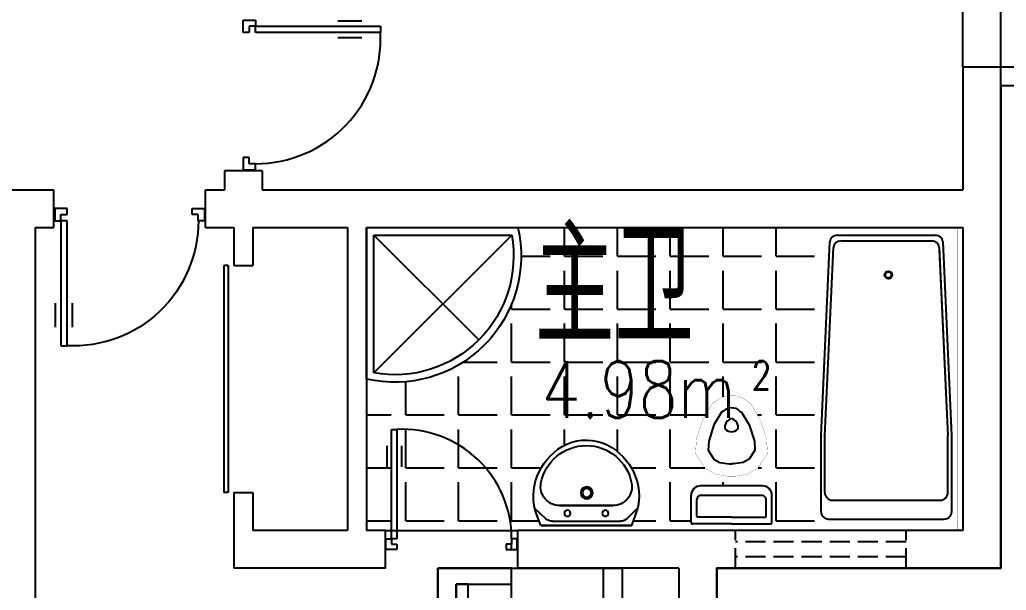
# Model space of a CAD drawing. Header units: millimetres. Extents: x 630 to 33459, y 325 to 36927.
# Drawn here: x 22464 to 27674, y 13080 to 16094 of the extents above; entities that cross this region are included whole.
import ezdxf
from ezdxf.enums import TextEntityAlignment as Align

# ---------------------------------------------------------------- set-up
doc = ezdxf.new("R2010")
doc.units = ezdxf.units.MM
doc.linetypes.add('DASH', pattern=[0.35, 0.25, -0.1])
for name, color, linetype in [('3', 7, 'Continuous'), ('JJ', 8, 'Continuous'), ('PUB_TEXT', 7, 'Continuous'), ('PUB_WINDW', 7, 'Continuous'), ('T', 7, 'Continuous'), ('TC', 8, 'Continuous'), ('WALL', 255, 'Continuous'), ('WINDOW', 2, 'Continuous')]:
    doc.layers.add(name, color=color, linetype=linetype)
doc.styles.add('DIM_FONT', font='SIMPLEX', dxfattribs={"width": 0.8})
doc.styles.add('HZ', font='txt', dxfattribs={"width": 0.7, "height": 5, "bigfont": 'hztxt'})
doc.styles.add('SIMPLEX', font='SIMPLEX.SHX')
doc.styles.get("Standard").update_dxf_attribs({"font": 'arial.ttf'})

# ---------------------------------------------------------------- blocks, each defined once
blk = doc.blocks.new('A$C24FA005E')
at = {"layer": 'JJ'}
for p, q in [((0, 0), (0, 621.9)), ((0, 621.9), (0, 3.6)), ((0, 0), (0, 621.9)), ((0, 621.9), (0, 0)), ((0, 621.9), (389.6, 621.9)), ((0, 621.9), (389.6, 621.9)), ((389.6, 621.9), (0, 621.9)), ((219.9, 621.9), (0, 621.9)), ((389.6, 0), (389.6, 621.9)), ((389.6, 0), (389.6, 621.9)), ((389.6, 621.9), (972.6, 621.9)), ((872.6, 621.9), (872.6, 0)), ((972.6, 621.9), (972.6, 0)), ((95.7, 89), (95.7, 539)), ((95.7, 539), (95.7, 89)), ((95.7, 539), (389.6, 539)), ((159.5, 539), (95.7, 539)), ((159.5, 89), (159.5, 539)), ((389.6, 89), (95.7, 89)), ((972.6, 0), (972.6, 42.8)), ((389.6, 0), (0, 0)), ((389.6, 0), (0, 0)), ((0, 0), (389.6, 0)), ((389.6, 0), (972.6, 0))]:
    blk.add_line(p, q, dxfattribs=at)
blk = doc.blocks.new('M_A23MCU')
for p, q in [((-0.4541, 0.0807), (-0.4541, 0.9053)), ((-0.4541, 0.9053), (-0.4129, 0.9053)), ((-0.4129, 0.9053), (-0.4129, 0.0807)), ((-0.489, 0.7822), (-0.489, 0.6235)), ((-0.378, 0.7822), (-0.378, 0.6235)), ((-0.4953, -0.0018), (-0.4953, 0.0807)), ((-0.4953, 0.0807), (-0.4541, 0.0807)), ((-0.4129, 0.0807), (-0.4541, 0.0807)), ((-0.4541, 0.0807), (-0.4541, 0.0395)), ((0.4529, 0.0807), (0.4529, 0.0395)), ((0.4941, 0.0807), (0.4529, 0.0807)), ((0.4941, -0.0018), (0.4941, 0.0807)), ((-0.4541, 0.0395), (-0.4129, 0.0395)), ((-0.4129, 0.0395), (-0.4129, -0.0018)), ((0.4117, 0.0395), (0.4117, -0.0018)), ((0.4529, 0.0395), (0.4117, 0.0395)), ((-0.4129, -0.0018), (-0.4953, -0.0018)), ((-0.4953, -0.0018), (-0.4953, -0.0018)), ((0.4117, -0.0018), (0.4941, -0.0018)), ((0.4941, -0.0018), (0.4941, -0.0018))]:
    blk.add_line(p, q)
blk.add_arc((-0.3716, 0.0817), 0.8246, 359.92833, 92.86603)
blk = doc.blocks.new('A$C1D40306A')
for p, q in [((0, 800), (0, 0)), ((40, 767.4), (40, 40)), ((40, 767.4), (767.4, 40)), ((40, 40), (593.5, 593.5)), ((40, 40), (767.4, 40)), ((0, 0), (800, 0))]:
    blk.add_line(p, q)
for radius, start, end in [(666.9, 346.9803, 103.0197), (626.9, 349.8716, 100.1284)]:
    blk.add_arc((150.2, 150.2), radius, start, end)
blk = doc.blocks.new('M_A13ZTG')
for p, q in [((-0.5018, 0.2083), (0.4982, 0.2083)), ((-0.5018, 0.2083), (-0.5018, 0.1896)), ((-0.5018, 0.1896), (0.4982, 0.1896)), ((0.4982, 0.2083), (0.4982, 0.1896))]:
    blk.add_line(p, q)
blk = doc.blocks.new('M_E7')
for p, q in [((-10, 111.7), (-151.3, 111.7)), ((-201.3, 61.7), (-201.3, -265.1)), ((-149.8, 60.8), (-149.8, -264.1)), ((-41.4, 80.8), (-129.8, 80.8)), ((-36.4, -101.7), (-36.4, 75.8)), ((0, -101.7), (0, 101.7)), ((-36.4, -101.7), (-36.4, -279.1)), ((0, -101.7), (0, -305.1)), ((-41.4, -284.1), (-129.8, -284.1)), ((-10, -315.1), (-151.3, -315.1))]:
    blk.add_line(p, q)
at = {"const_width": 1}
for points in [[(-651.5, -24.2), (-636.8, -1.2), (-550.4, 50.7), (-450.5, 83.3), (-371.3, 88.4), (-294, 36.9), (-262.2, -17.7), (-251.9, -84.3), (-251.9, -101.7)], [(-650.7, -180.4), (-636.8, -202.2), (-550.4, -254.1), (-450.5, -286.7), (-371.3, -291.8), (-294, -240.3), (-262.2, -185.7), (-251.9, -119.1), (-251.9, -101.7)]]:
    blk.add_lwpolyline(points, dxfattribs=at)
for points in [[(-596.6, -59.2), (-590.1, -49.1), (-523.1, -8.9), (-438.1, 18.9), (-389.1, 22), (-342.7, -8.9), (-324.7, -39.9), (-317, -89.3), (-317, -101.7)], [(-595.8, -145.3), (-590.1, -154.2), (-523.1, -194.5), (-438.1, -222.3), (-389.1, -225.4), (-342.7, -194.5), (-324.7, -163.5), (-317, -114), (-317, -101.7)]]:
    blk.add_lwpolyline(points)
blk.add_lwpolyline([(-644.2, -14.8, 0.39866), (-642.7, -190.6, 0.39866)], format="xyb", dxfattribs=at)
for centre, radius, start, end in [((-151.3, 61.7), 50, 90, 180), ((-10, 101.7), 10, 0, 90), ((-129.8, 60.8), 20, 90, 180), ((-41.4, 75.8), 5, 0, 90), ((-550.8, -101.9), 62.6, 137.0381, 223.979), ((-510.5, -114.3), 47.8, 77.2641, 164.6652), ((-510.5, -89), 47.8, 195.3348, 282.7359), ((-541.2, -102.8), 54.1, 1.1332, 40.3816), ((-541.2, -100.6), 54.1, 319.6184, 358.8668), ((-151.3, -265.1), 50, 180, 270), ((-129.8, -264.1), 20, 180, 270), ((-41.4, -279.1), 5, 270, 0), ((-10, -305.1), 10, 270, 0)]:
    blk.add_arc(centre, radius, start, end)
at = {"width": 0.8, "flags": 9}
for tag in ['XSIZE', 'YSIZE']:
    blk.add_attdef(tag, (0, 0), '', height=0.5, dxfattribs=at)
blk = doc.blocks.new('M_E6')
for p, q in [((240.4, 0), (-240.4, 0)), ((-237.5, 0), (239.3, 0)), ((240.4, 0), (269.8, -78.5)), ((-213.1, -36.1), (-271.2, -90.6)), ((-240.4, 0), (-269.8, -78.5)), ((-178.9, -22.5), (181, -22.5)), ((216.7, -37.5), (273.5, -95.2)), ((141.1, -105.2), (-140.8, -105.2)), ((-140.8, -105.2), (141.1, -105.2))]:
    blk.add_line(p, q)
for centre, radius in [((-99.1, -65), 16.3), ((100.9, -65), 16.3), ((2.4, -172.5), 31.6), ((2.4, -172.5), 23)]:
    blk.add_circle(centre, radius)
for centre, radius, start, end in [((-178.9, -72.5), 50, 90, 133.181), ((181, -72.5), 50, 44.5607, 90), ((28.4, -151.9), 307.1, 166.1751, 244.7296), ((-28.4, -151.9), 307.1, 297.0639, 13.8249), ((-140.8, -205.2), 100, 90, 190.5602), ((141.1, -205.2), 100, 349.4398, 90), ((0.2, -179), 243.4, 190.5602, 349.4398), ((-0.2, -201.5), 250.2, 245.8071, 296.4628), ((28.4, -151.9), 307.1, 266.589, 266.5936)]:
    blk.add_arc(centre, radius, start, end)
at = {"width": 0.8, "flags": 9}
for tag in ['XSIZE', 'YSIZE']:
    blk.add_attdef(tag, (0, 0), '', height=0.5, dxfattribs=at)
blk = doc.blocks.new('M_E10')
for p, q in [((-700, -30), (-302.2, -30)), ((-600, -50), (-300, -50)), ((-300, -50), (694.6, -95.9)), ((-297.8, -30.2), (724.3, -76.1)), ((-740, -70), (-740, -680)), ((-640, -90), (-640, -660)), ((730, -135.6), (730, -614.4)), ((760, -115.9), (760, -634.1)), ((694.6, -654.1), (-300, -700)), ((684.7, -654.2), (-300, -700)), ((724.3, -673.9), (-297.8, -719.8)), ((-700, -720), (-302.2, -720)), ((-600, -700), (-300, -700))]:
    blk.add_line(p, q)
at = {"const_width": 1.5}
for points in [[(-800, 0), (800, 0)], [(-800, -750), (-800, 0)], [(800, 0), (800, -750)], [(800, -750), (-800, -750)]]:
    blk.add_lwpolyline(points, dxfattribs=at)
for radius in [20, 16]:
    blk.add_circle((550, -385.5), radius)
for centre, start, end in [((-700, -70), 90, 180), ((-600, -90), 90, 180), ((-302.2, -70), 83.7966, 90), ((690, -135.6), 0, 83.3675), ((720, -115.9), 0, 83.7966), ((690, -614.4), 276.6325, 0), ((-600, -660), 180, 270), ((720, -634.1), 276.2034, 0), ((-700, -680), 180, 270), ((-302.2, -680), 270, 276.2034)]:
    blk.add_arc(centre, 40, start, end)
at = {"width": 0.8, "flags": 9}
for tag in ['XSIZE', 'YSIZE']:
    blk.add_attdef(tag, (0, 0), '', height=0.5, dxfattribs=at)
blk = doc.blocks.new('_GCBLK')
at = {"linetype": 'DASH'}
for p, q in [((-0.5, -0.5), (-0.5, 0.5)), ((0.5, -0.5), (0.5, 0.5)), ((-0.5, 0.2), (0.5, 0.2)), ((-0.5, -0.2), (0.5, -0.2))]:
    blk.add_line(p, q, dxfattribs=at)
at = {"style": 'SIMPLEX', "flags": 9}
blk.add_attdef('A', text='', height=1, dxfattribs=at).set_placement((0, 1.5), align=Align.MIDDLE)
blk = doc.blocks.new('1T4F83聚福元')
at = {"layer": 'TC'}
h = blk.add_hatch(dxfattribs=at)
h.set_pattern_fill('ANGLE,_O', color=256, scale=40)
h.set_pattern_definition([(0, (-595486.6, -130723.57), (0, 279.4), [203.2, -76.2]), (90, (-595486.6, -130723.57), (-279.4, 2e-14), [203.2, -76.2])])
h.paths.add_polyline_path([(8695.1, 2359.3, -0.554534), (7895.1, 1559.3), (7895.1, 759.3), (7995.1, 759.3), (8027.3, 759.3), (8027.3, 1293), (8056.1, 1293, -0.40715), (8660.6, 759.3), (8695.1, 759.3), (10266.1, 759.3), (10266.1, 2359.3)])
h.paths.add_polyline_path([(9904.9, 1442.7), (9923.9, 1430.7), (9975.7, 1344.2), (10008.4, 1244.4), (10013.4, 1165.1), (9961.9, 1087.9), (9907.3, 1056.1), (9840.7, 1045.7), (9823.4, 1045.7), (9806, 1045.7), (9739.4, 1056.1), (9684.8, 1087.9), (9633.3, 1165.1), (9638.3, 1244.4), (9671, 1344.2), (9722.8, 1430.7), (9740.2, 1441.7, -0.36575)], flags=16)
h.paths.add_polyline_path([(9865.8, 1390.4), (9875.9, 1384), (9916.1, 1317), (9943.9, 1232), (9947, 1183), (9916.1, 1136.6), (9885.2, 1118.6), (9835.7, 1110.8), (9823.4, 1110.8), (9811, 1110.8), (9761.5, 1118.6), (9730.6, 1136.6), (9699.7, 1183), (9702.8, 1232), (9730.6, 1317), (9770.8, 1384), (9779.7, 1389.7, -0.39866)], flags=0)
h.paths.add_polyline_path([(9823.4, 1350.5, -0.40099), (9857.4, 1293.8, -0.172948), (9823.4, 1280.9, -0.172948), (9789.3, 1293.8, -0.40099)], flags=0)
h.paths.add_polyline_path([(9660, 995.2), (9986.7, 995.2, -0.414214), (10036.7, 945.2), (10036.7, 803.8, -0.414214), (10026.7, 793.8), (9823.4, 793.8), (9620, 793.8, -0.414214), (9610, 803.8), (9610, 945.2, -0.414214)], flags=16)
h.paths.add_polyline_path([(9325.9, 864), (9296.5, 785.5), (8815.7, 785.5), (8786.3, 864, -0.356844), (8953.4, 1215.2, -0.224698), (9167.4, 1211, -0.348046)], flags=16)
h.paths.add_polyline_path([(9090.1, 958, -1), (9026.8, 958, -1)], flags=0)
h.paths.add_polyline_path([(9660.9, 943.6), (9985.8, 943.6, -0.414214), (10005.8, 923.6), (10005.8, 830.2), (9823.4, 830.2), (9640.9, 830.2), (9640.9, 923.6, -0.414214)], flags=0)
h.paths.add_polyline_path([(9081.4, 958, -1.000002), (9035.5, 958, -1.000002)], flags=0)
h.paths.add_polyline_path([(9173.4, 850.5, -1.000003), (9140.7, 850.5, -1.000003)], flags=0)
h.paths.add_polyline_path([(8973.4, 850.5, -1.000003), (8940.7, 850.5, -1.000003)], flags=0)
h.paths.add_polyline_path([(8662.2, 715.8), (8691, 715.8), (8691, 658.1), (8633.3, 658.1), (8633.3, 686.9), (8662.2, 686.9), (8662.2, 717.2, 0.018239), (8660.6, 759.3), (8056.1, 759.3), (8056.1, 715.8), (8027.3, 715.8), (8027.3, 686.9), (8056.1, 686.9), (8056.1, 658.1), (7998.4, 658.1), (7998.4, 715.8), (8027.3, 715.8), (8027.3, 1293), (8056.1, 1293, -0.429312)])
h.paths.add_polyline_path([(9010.9, 1183.2), (10028.6, 1183.2), (10028.6, 1984), (9010.9, 1984)], flags=24)
for p, q in [((7195.1, 2159.3), (7295.1, 2159.3)), ((7195.1, 959.3), (7295.1, 959.3)), ((7995.1, 759.3), (8695.1, 759.3))]:
    blk.add_line(p, q)
at = {"layer": '3'}
blk.add_line((11045.1, 3209.3), (11045.1, 5009.3), dxfattribs=at)
at = {"layer": 'WALL'}
for p, q in [((11045.1, 3209.3), (11645.1, 3209.3)), ((11045.1, 3209.3), (11045.1, 2559.3)), ((11245.1, 3109.3), (11245.1, 559.3)), ((11245.1, 3109.3), (11645.1, 3109.3)), ((7345.1, 2659.3), (7145.1, 2659.3)), ((7145.1, 2659.3), (7145.1, 2559.3)), ((7345.1, 2659.3), (7345.1, 2559.3)), ((5945.1, 2559.3), (6245.1, 2559.3)), ((6245.1, 2359.3), (6245.1, 2559.3)), ((7045.1, 2559.3), (7145.1, 2559.3)), ((7045.1, 2359.3), (7045.1, 2559.3)), ((7345.1, 2559.3), (11045.1, 2559.3)), ((6145.1, 2359.3), (6145.1, -2640.7)), ((6145.1, 2359.3), (6245.1, 2359.3)), ((7045.1, 2359.3), (7195.1, 2359.3)), ((7195.1, 2359.3), (7195.1, 2159.3)), ((7295.1, 2359.3), (7295.1, 2159.3)), ((7295.1, 2359.3), (7795.1, 2359.3)), ((7795.1, 2359.3), (7795.1, 759.3)), ((7895.1, 2359.3), (11045.1, 2359.3)), ((7895.1, 2359.3), (7895.1, 759.3)), ((11045.1, 2359.3), (11045.1, 759.3)), ((7195.1, 959.3), (7195.1, 559.3)), ((7295.1, 959.3), (7295.1, 759.3)), ((7795.1, 759.3), (7295.1, 759.3)), ((7995.1, 759.3), (7895.1, 759.3)), ((7995.1, 559.3), (7995.1, 759.3)), ((11045.1, 759.3), (8695.1, 759.3)), ((8695.1, 559.3), (8695.1, 759.3)), ((7995.1, 559.3), (7195.1, 559.3)), ((9545.1, 559.3), (8695.1, 559.3)), ((9545.1, 559.3), (9545.1, -2040.7)), ((9745.1, 559.3), (9745.1, -1840.7)), ((11245.1, 559.3), (9745.1, 559.3))]:
    blk.add_line(p, q, dxfattribs=at)
at = {"layer": 'WINDOW'}
blk.add_lwpolyline([(-3154.9, -2840.7), (6845.1, -2840.7), (6845.1, -3262.8), (10145.1, -3262.8), (10145.1, -1840.7), (9745.1, -1840.7), (9745.1, 559.3), (11245.1, 559.3), (11245.1, 3109.3), (11645.1, 3109.3), (11645.1, 5109.3), (11245.1, 5109.3), (11245.1, 5859.3), (8845.1, 5859.3), (8845.1, 8059.3), (8845.1, 8059.3), (8829.2, 10259.3)], dxfattribs=at)
blk.add_lwpolyline([(7045.1, 8159.3), (7045.1, 8159.3), (1845.1, 8159.3), (1845.1, 5759.3), (1845.1, 5759.3), (1845.1, -2840.7), (9745.1, -2840.7), (9745.1, 559.3), (11245.1, 559.3), (11245.1, 5859.3), (7045.1, 5859.3)], close=True, dxfattribs=at)
blk.add_blockref('A$C24FA005E', (8272.6, -62.6))
at = {"layer": '3', "xscale": -1, "rotation": 180}
for name, p in [('A$C1D40306A', (7895.1, 2359.3)), ('M_E6', (9056.1, 785.5))]:
    blk.add_blockref(name, p, dxfattribs=at)
at = {"layer": '3'}
for name, p, rotation in [('M_E10', (10266.1, 1559.3), 90), ('M_E7', (9925, 793.8), 270)]:
    blk.add_blockref(name, p, dxfattribs=dict(at, rotation=rotation))
at = {"layer": 'WINDOW'}
for name, p, xscale, yscale, zscale, rotation in [('M_A23MCU', (7245.1, 3059.3), -800, -800, 800, 90), ('M_A13ZTG', (6914.3, 1557.1), 1200, 1200, 1200, 270)]:
    blk.add_blockref(name, p, dxfattribs=dict(at, xscale=xscale, yscale=yscale, zscale=zscale, rotation=rotation))
for name, p, xscale, yscale, zscale in [('M_A23MCU', (6645.1, 2459.3), 800, -800, 800), ('M_A23MCU', (8345.1, 659.3), 700, 700, 700), ('_GCBLK', (10295.1, 659.3), -900, 200, 900)]:
    blk.add_blockref(name, p, dxfattribs=dict(at, xscale=xscale, yscale=yscale, zscale=zscale))
at = {"layer": 'JJ', "oblique": -180, "text_generation_flag": 4, "width": 0.8, "flags": 9}
blk.add_attdef('XSIZE', (12307.9, 14297.8), '', height=0.441, rotation=90, dxfattribs=at)
at = {"layer": 'JJ', "style": 'DIM_FONT', "oblique": -180, "text_generation_flag": 4, "width": 0.8, "flags": 9}
for tag in ['XSIZE', 'YSIZE']:
    blk.add_attdef(tag, (12780.2, 14084.5), '', height=0.441, rotation=90, dxfattribs=at)
at = {"layer": 'PUB_TEXT', "style": 'DIM_FONT', "width": 0.8}
blk.add_text('4.98m', height=300, dxfattribs=at).set_placement((9848, 1503.7), align=Align.MIDDLE_RIGHT)
blk.add_text(' 2', height=150, dxfattribs=at).set_placement((9848, 1503.7))
at = {"layer": 'T', "style": 'HZ', "width": 0.7}
blk.add_text('主卫', height=600, dxfattribs=at).set_placement((8785.2, 1747.9))

msp = doc.modelspace()

# ---------------------------------------------------------------- block references
at = {"layer": 'PUB_WINDW'}
msp.add_blockref('1T4F83聚福元', (16399.4, 12636.2), dxfattribs=at)

doc.saveas('drawing.dxf')
